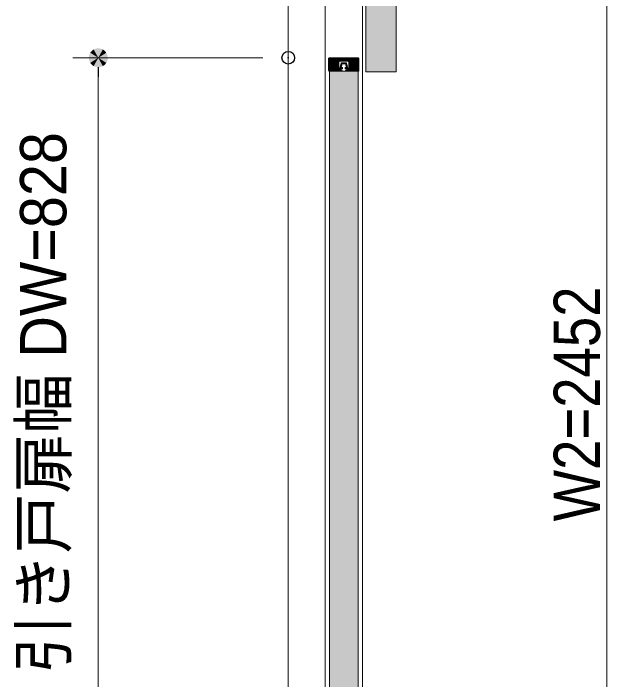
# Model space of a CAD drawing. Units: millimetres, scale not verified. Extents: x -9094 to 9094, y -4567 to 4567.
# Drawn here: x 1364 to 2069, y 1676 to 2467 of the extents above; entities that cross this region are included whole.
import ezdxf
from ezdxf.enums import TextEntityAlignment as Align

# ---------------------------------------------------------------- set-up
doc = ezdxf.new("R2010")
doc.units = ezdxf.units.MM
doc.header["$LTSCALE"] = 30
doc.header["$PDMODE"] = 32
doc.header["$PDSIZE"] = 15
for name, color, linetype, lineweight in [('0-1_2寸法-1', 7, 'Continuous', 15), ('0-2_0', 7, 'Continuous', 25), ('0-5_3一般', 254, 'Continuous', 20)]:
    doc.layers.add(name, color=color, linetype=linetype, lineweight=lineweight)
doc.layers.add('0-3_Defpoints', color=7, linetype='Continuous')
doc.styles.add('ＭＳ Ｐゴシック', font='')
doc.styles.get('ＭＳ Ｐゴシック').set_extended_font_data('MS PGothic')

# ---------------------------------------------------------------- blocks, each defined once
blk = doc.blocks.new('_Dot')
at = {"layer": '0-2_0'}
blk.add_line((-15, 0), (-30, 0), dxfattribs=at)
for points in [[(0, 0), (-10.93, 10.27), (-9.56, 11.56)], [(0, 0), (-9.56, 11.56), (-8.04, 12.66)], [(0, 0), (-8.04, 12.66), (-6.39, 13.57)], [(0, 0), (-6.39, 13.57), (-4.64, 14.27)], [(0, 0), (-4.64, 14.27), (-2.81, 14.73)], [(0, 0), (-2.81, 14.73), (-0.94, 14.97)], [(0, 0), (-0.94, 14.97), (0.94, 14.97)], [(0, 0), (0.94, 14.97), (2.81, 14.73)], [(0, 0), (2.81, 14.73), (4.64, 14.27)], [(0, 0), (4.64, 14.27), (6.39, 13.57)], [(0, 0), (6.39, 13.57), (8.04, 12.66)], [(0, 0), (8.04, 12.66), (9.56, 11.56)], [(0, 0), (9.56, 11.56), (10.93, 10.27)], [(0, 0), (-15, 0), (-14.88, 1.88)], [(0, 0), (-14.88, -1.88), (-15, 0)], [(0, 0), (-14.88, 1.88), (-14.53, 3.73)], [(0, 0), (-14.53, -3.73), (-14.88, -1.88)], [(0, 0), (-14.53, 3.73), (-13.95, 5.52)], [(0, 0), (-13.95, -5.52), (-14.53, -3.73)], [(0, 0), (-13.95, 5.52), (-13.14, 7.23)], [(0, 0), (-13.14, -7.23), (-13.95, -5.52)], [(0, 0), (-13.14, 7.23), (-12.14, 8.82)], [(0, 0), (-12.14, -8.82), (-13.14, -7.23)], [(0, 0), (-12.14, 8.82), (-10.93, 10.27)], [(0, 0), (-10.93, -10.27), (-12.14, -8.82)], [(0, 0), (-9.56, -11.56), (-10.93, -10.27)], [(0, 0), (-8.04, -12.66), (-9.56, -11.56)], [(0, 0), (-6.39, -13.57), (-8.04, -12.66)], [(0, 0), (-4.64, -14.27), (-6.39, -13.57)], [(0, 0), (-2.81, -14.73), (-4.64, -14.27)], [(0, 0), (-0.94, -14.97), (-2.81, -14.73)], [(0, 0), (0.94, -14.97), (-0.94, -14.97)], [(0, 0), (10.93, 10.27), (12.14, 8.82)], [(0, 0), (12.14, 8.82), (13.14, 7.23)], [(0, 0), (13.14, 7.23), (13.95, 5.52)], [(0, 0), (13.95, 5.52), (14.53, 3.73)], [(0, 0), (14.53, 3.73), (14.88, 1.88)], [(0, 0), (14.88, 1.88), (15, 0)], [(0, 0), (2.81, -14.73), (0.94, -14.97)], [(0, 0), (4.64, -14.27), (2.81, -14.73)], [(0, 0), (6.39, -13.57), (4.64, -14.27)], [(0, 0), (8.04, -12.66), (6.39, -13.57)], [(0, 0), (9.56, -11.56), (8.04, -12.66)], [(0, 0), (10.93, -10.27), (9.56, -11.56)], [(0, 0), (12.14, -8.82), (10.93, -10.27)], [(0, 0), (13.14, -7.23), (12.14, -8.82)], [(0, 0), (13.95, -5.52), (13.14, -7.23)], [(0, 0), (14.53, -3.73), (13.95, -5.52)], [(0, 0), (14.88, -1.88), (14.53, -3.73)], [(0, 0), (15, 0), (14.88, -1.88)]]:
    blk.add_solid(points, dxfattribs=at)
blk = doc.blocks.new('グループ-35')
at = {"layer": '0-5_3一般', "lineweight": 18}
for p, q in [((133037, 72058), (133059, 72058)), ((133037, 71982), (133075, 71982)), ((133063, 72062), (133063, 72082)), ((133071, 72090), (133079, 72090)), ((133083, 71974), (133083, 71966)), ((133087, 72082), (133087, 72062)), ((133193, 72082), (133193, 72062)), ((133197, 71974), (133197, 71966)), ((133209, 72090), (133201, 72090)), ((133243, 71982), (133205, 71982)), ((133217, 72062), (133217, 72082)), ((133243, 72058), (133221, 72058))]:
    blk.add_line(p, q, dxfattribs=at)
at = {"layer": '0-5_3一般', "color": 7, "lineweight": 15}
for p, q in [((133037, 72058), (133059, 72058)), ((133059, 72034), (133037, 72034)), ((133037, 71982), (133075, 71982)), ((133075, 71958), (133037, 71958)), ((133063, 72062), (133063, 72082)), ((133071, 72090), (133079, 72090)), ((133083, 71974), (133083, 71966)), ((133087, 72082), (133087, 72062)), ((133193, 72082), (133193, 72062)), ((133197, 71974), (133197, 71966)), ((133209, 72090), (133201, 72090)), ((133243, 71982), (133205, 71982)), ((133205, 71958), (133243, 71958)), ((133217, 72062), (133217, 72082)), ((133243, 72058), (133221, 72058)), ((133221, 72034), (133243, 72034))]:
    blk.add_line(p, q, dxfattribs=at)
at = {"layer": '0-5_3一般'}
for p, q in [((133086, 72055), (133037, 72055)), ((133083.8, 72049), (133037, 72049)), ((133079.5, 72043), (133037, 72043)), ((133071.6, 72037), (133037, 72037)), ((133081.2, 71979), (133037, 71979)), ((133083, 71973), (133037, 71973)), ((133083, 71967), (133037, 71967)), ((133081.2, 71961), (133037, 71961)), ((133086.9, 72061), (133062.9, 72061)), ((133087, 72079), (133063, 72079)), ((133087, 72073), (133063, 72073)), ((133087, 72067), (133063, 72067)), ((133086.4, 72085), (133063.6, 72085)), ((133217, 72079), (133193, 72079)), ((133217, 72073), (133193, 72073)), ((133217, 72067), (133193, 72067)), ((133217.1, 72061), (133193.1, 72061)), ((133216.4, 72085), (133193.6, 72085)), ((133243, 72055), (133194, 72055)), ((133243, 72049), (133196.2, 72049)), ((133243, 71973), (133197, 71973)), ((133243, 71967), (133197, 71967)), ((133243, 71979), (133198.8, 71979)), ((133243, 71961), (133198.8, 71961)), ((133243, 72043), (133200.5, 72043)), ((133243, 72037), (133208.4, 72037))]:
    blk.add_line(p, q, dxfattribs=at)
at = {"layer": '0-5_3一般', "color": 7, "lineweight": 15}
blk.add_lwpolyline([(132993, 72030), (132993, 71994), (132917, 71994), (132917, 71966), (132980, 71958), (133037, 71958), (133037, 72058), (133082, 72226), (133198, 72226), (133243, 72058), (133243, 71958), (133300, 71958), (133363, 71966), (133363, 71994), (133287, 71994), (133287, 72030), (133305, 72030), (133305, 72046), (133281.3, 72069.7), (133230.8, 72258), (133049.2, 72258), (132998.7, 72069.7), (132975, 72046), (132975, 72030)], close=True, dxfattribs=at)
at = {"layer": '0-5_3一般', "lineweight": 18}
for points in [[(133059, 72034), (133037, 72034), (133037, 72058)], [(133075, 71958), (133037, 71958), (133037, 71982)], [(133205, 71958), (133243, 71958), (133243, 71982)], [(133221, 72034), (133243, 72034), (133243, 72058)]]:
    blk.add_lwpolyline(points, dxfattribs=at)
for centre, radius, start, end in [((133059, 72062), 4, 270, 360), ((133059, 72062), 28, 270, 360), ((133071, 72082), 8, 90, 180), ((133075, 71974), 8, 0, 90), ((133075, 71966), 8, 270, 360), ((133079, 72082), 8, 0, 90), ((133201, 72082), 8, 90, 180), ((133221, 72062), 28, 180, 270), ((133205, 71974), 8, 90, 180), ((133205, 71966), 8, 180, 270), ((133209, 72082), 8, 0, 90), ((133221, 72062), 4, 180, 270)]:
    blk.add_arc(centre, radius, start, end, dxfattribs=at)
at = {"layer": '0-5_3一般', "color": 7, "lineweight": 15}
for centre, radius, start, end in [((133059, 72062), 4, 270, 0), ((133059, 72062), 28, 270, 0), ((133071, 72082), 8, 90, 180), ((133075, 71974), 8, 0, 90), ((133075, 71966), 8, 270, 0), ((133079, 72082), 8, 0, 90), ((133201, 72082), 8, 90, 180), ((133221, 72062), 28, 180, 270), ((133205, 71974), 8, 90, 180), ((133205, 71966), 8, 180, 270), ((133209, 72082), 8, 0, 90), ((133221, 72062), 4, 180, 270)]:
    blk.add_arc(centre, radius, start, end, dxfattribs=at)
at = {"layer": '0-5_3一般'}
for points in [[(133049.2, 72258), (132993, 72030), (132998.7, 72069.7)], [(133049.2, 72258), (132993, 71994), (132993, 72030)], [(133049.2, 72258), (133037, 72058), (132993, 71994)], [(133049.2, 72258), (133082, 72226), (133037, 72058)], [(133230.8, 72258), (133082, 72226), (133049.2, 72258)], [(133230.8, 72258), (133198, 72226), (133082, 72226)], [(133281.3, 72069.7), (133198, 72226), (133230.8, 72258)], [(133281.3, 72069.7), (133243, 72058), (133198, 72226)], [(132993, 71994), (132917, 71966), (132917, 71994)], [(132993, 71994), (132980, 71958), (132917, 71966)], [(132998.7, 72069.7), (132975, 72030), (132975, 72046)], [(132998.7, 72069.7), (132993, 72030), (132975, 72030)], [(132993, 71994), (133037, 71958), (132980, 71958)], [(132993, 71994), (133037, 72058), (133037, 71958)], [(133287, 72030), (133243, 72058), (133281.3, 72069.7)], [(133287, 71994), (133243, 72058), (133287, 72030)], [(133300, 71958), (133243, 72058), (133287, 71994)], [(133243, 71958), (133243, 72058), (133300, 71958)], [(133305, 72030), (133281.3, 72069.7), (133305, 72046)], [(133287, 72030), (133281.3, 72069.7), (133305, 72030)], [(133363, 71966), (133287, 71994), (133363, 71994)], [(133300, 71958), (133287, 71994), (133363, 71966)]]:
    blk.add_solid(points, dxfattribs=at)
blk = doc.blocks.new('グループ-36')
at = {"layer": '0-5_3一般', "lineweight": 18}
for p, q in [((132600, 71988), (132600, 72408)), ((133680, 72408), (133680, 71988)), ((132885, 72366), (132690, 72366)), ((132915, 72060), (132915, 72336)), ((133260, 72318), (133020, 72318)), ((133365, 72060), (133365, 72336)), ((133395, 72366), (133590, 72366))]:
    blk.add_line(p, q, dxfattribs=at)
at = {"layer": '0-5_3一般', "color": 7, "lineweight": 15}
for p, q in [((132600, 71988), (132600, 72408)), ((133680, 72408), (133680, 71988)), ((132885, 72366), (132690, 72366)), ((132915, 72060), (132915, 72336)), ((133260, 72318), (133020, 72318)), ((133365, 72060), (133365, 72336)), ((133395, 72366), (133590, 72366))]:
    blk.add_line(p, q, dxfattribs=at)
at = {"layer": '0-5_3一般'}
for p, q in [((132657, 72411), (132600.2, 72411)), ((132657, 72417), (132601.4, 72417)), ((132657, 72423), (132604.1, 72423)), ((132657, 72429), (132608.6, 72429)), ((132657, 72435), (132617, 72435)), ((133663, 72435), (133623, 72435)), ((133671.4, 72429), (133623, 72429)), ((133675.9, 72423), (133623, 72423)), ((133678.6, 72417), (133623, 72417)), ((133679.8, 72411), (133623, 72411)), ((132773.5, 72405), (132600, 72405)), ((132779.5, 72399), (132600, 72399)), ((133680, 72393), (132600, 72393)), ((133680, 72387), (132600, 72387)), ((133680, 72381), (132600, 72381)), ((133680, 72375), (132600, 72375)), ((133680, 72369), (132600, 72369)), ((133680, 72363), (132600, 72363)), ((133680, 72357), (132600, 72357)), ((133680, 72351), (132600, 72351)), ((133680, 72345), (132600, 72345)), ((133680, 72339), (132600, 72339)), ((133680, 72333), (132600, 72333)), ((133680, 72327), (132600, 72327)), ((133680, 72321), (132600, 72321)), ((133001.3, 72315), (132600, 72315)), ((132988.7, 72309), (132600, 72309)), ((132980.6, 72303), (132600, 72303)), ((132974.6, 72297), (132600, 72297)), ((132970.1, 72291), (132600, 72291)), ((132966.4, 72285), (132600, 72285)), ((132964, 72279), (132600, 72279)), ((132962.1, 72273), (132600, 72273)), ((132960.7, 72267), (132600, 72267)), ((132960.2, 72261), (132600, 72261)), ((132960, 72255), (132600, 72255)), ((132960, 72249), (132600, 72249)), ((132960, 72243), (132600, 72243)), ((132960, 72237), (132600, 72237)), ((132960, 72231), (132600, 72231)), ((132960, 72225), (132600, 72225)), ((132960, 72219), (132600, 72219)), ((132960, 72213), (132600, 72213)), ((132960, 72207), (132600, 72207)), ((132960, 72201), (132600, 72201)), ((132960, 72195), (132600, 72195)), ((132960, 72189), (132600, 72189)), ((132960, 72183), (132600, 72183)), ((132960, 72177), (132600, 72177)), ((132960, 72171), (132600, 72171)), ((132915, 72336), (132660, 72336)), ((132915, 72330), (132660, 72330)), ((132915, 72324), (132660, 72324)), ((132915, 72318), (132660, 72318)), ((132915, 72312), (132660, 72312)), ((132915, 72306), (132660, 72306)), ((132915, 72300), (132660, 72300)), ((132914.3, 72342), (132660.7, 72342)), ((132912.4, 72348), (132662.6, 72348)), ((132909, 72354), (132666, 72354)), ((132915, 72294), (132666, 72294)), ((132903, 72360), (132672, 72360)), ((132915, 72288), (132672, 72288)), ((132915, 72282), (132672, 72282)), ((132915, 72276), (132672, 72276)), ((132915, 72270), (132672, 72270)), ((132915, 72264), (132672, 72264)), ((132915, 72258), (132672, 72258)), ((132915, 72252), (132672, 72252)), ((132915, 72246), (132672, 72246)), ((132915, 72240), (132672, 72240)), ((132915, 72234), (132672, 72234)), ((132915, 72228), (132672, 72228)), ((132915, 72222), (132672, 72222)), ((132915, 72216), (132672, 72216)), ((132915, 72210), (132672, 72210)), ((132915, 72204), (132672, 72204)), ((132915, 72198), (132672, 72198)), ((132915, 72192), (132672, 72192)), ((132915, 72186), (132672, 72186)), ((132915, 72180), (132672, 72180)), ((132915, 72174), (132672, 72174)), ((132915, 72168), (132672, 72168)), ((132885, 72366), (132690, 72366)), ((132808.5, 72405), (132785.5, 72405)), ((133465.5, 72399), (132814.5, 72399)), ((133459.5, 72405), (132820.5, 72405)), ((133680, 72315), (133278.7, 72315)), ((133680, 72309), (133291.3, 72309)), ((133680, 72303), (133299.4, 72303)), ((133680, 72297), (133305.4, 72297)), ((133680, 72291), (133309.9, 72291)), ((133680, 72285), (133313.6, 72285)), ((133680, 72279), (133316, 72279)), ((133680, 72273), (133317.9, 72273)), ((133680, 72267), (133319.3, 72267)), ((133680, 72261), (133319.8, 72261)), ((133680, 72255), (133320, 72255)), ((133680, 72249), (133320, 72249)), ((133680, 72243), (133320, 72243)), ((133680, 72237), (133320, 72237)), ((133680, 72231), (133320, 72231)), ((133680, 72225), (133320, 72225)), ((133680, 72219), (133320, 72219)), ((133680, 72213), (133320, 72213)), ((133680, 72207), (133320, 72207)), ((133680, 72201), (133320, 72201)), ((133680, 72195), (133320, 72195)), ((133680, 72189), (133320, 72189)), ((133680, 72183), (133320, 72183)), ((133680, 72177), (133320, 72177)), ((133680, 72171), (133320, 72171)), ((133620, 72336), (133365, 72336)), ((133620, 72330), (133365, 72330)), ((133620, 72324), (133365, 72324)), ((133620, 72318), (133365, 72318)), ((133620, 72312), (133365, 72312)), ((133620, 72306), (133365, 72306)), ((133620, 72300), (133365, 72300)), ((133614, 72294), (133365, 72294)), ((133608, 72288), (133365, 72288)), ((133608, 72282), (133365, 72282)), ((133608, 72276), (133365, 72276)), ((133608, 72270), (133365, 72270)), ((133608, 72264), (133365, 72264)), ((133608, 72258), (133365, 72258)), ((133608, 72252), (133365, 72252)), ((133608, 72246), (133365, 72246)), ((133608, 72240), (133365, 72240)), ((133608, 72234), (133365, 72234)), ((133608, 72228), (133365, 72228)), ((133608, 72222), (133365, 72222)), ((133608, 72216), (133365, 72216)), ((133608, 72210), (133365, 72210)), ((133608, 72204), (133365, 72204)), ((133608, 72198), (133365, 72198)), ((133608, 72192), (133365, 72192)), ((133608, 72186), (133365, 72186)), ((133608, 72180), (133365, 72180)), ((133608, 72174), (133365, 72174)), ((133608, 72168), (133365, 72168)), ((133619.3, 72342), (133365.7, 72342)), ((133617.4, 72348), (133367.6, 72348)), ((133614, 72354), (133371, 72354)), ((133608, 72360), (133377, 72360)), ((133590, 72366), (133395, 72366)), ((133494.5, 72405), (133471.5, 72405)), ((133680, 72399), (133500.5, 72399)), ((133680, 72405), (133506.5, 72405)), ((132960, 72165), (132600, 72165)), ((132960, 72159), (132600, 72159)), ((132960, 72153), (132600, 72153)), ((132960, 72147), (132600, 72147)), ((132960, 72141), (132600, 72141)), ((132960, 72135), (132600, 72135)), ((132960, 72129), (132600, 72129)), ((132960, 72123), (132600, 72123)), ((132960, 72117), (132600, 72117)), ((132960, 72111), (132600, 72111)), ((132960, 72105), (132600, 72105)), ((132960, 72099), (132600, 72099)), ((132960, 72093), (132600, 72093)), ((132960, 72087), (132600, 72087)), ((132960, 72081), (132600, 72081)), ((132960, 72075), (132600, 72075)), ((132960, 72069), (132600, 72069)), ((132960, 72063), (132600, 72063)), ((132960, 72057), (132600, 72057)), ((132960, 72051), (132600, 72051)), ((132960, 72045), (132600, 72045)), ((132960, 72039), (132600, 72039)), ((132960, 72033), (132600, 72033)), ((132987, 72027), (132600, 72027)), ((132987, 72021), (132600, 72021)), ((132987, 72015), (132600, 72015)), ((132987, 72009), (132600, 72009)), ((132987, 72003), (132600, 72003)), ((132987, 71997), (132600, 71997)), ((132915, 71991), (132600, 71991)), ((132915, 71985), (132600.2, 71985)), ((132915, 71979), (132601.4, 71979)), ((132915, 71973), (132604.1, 71973)), ((132915, 71967), (132608.6, 71967)), ((132915, 71961), (132617, 71961)), ((132915, 72096), (132660, 72096)), ((132915, 72090), (132660, 72090)), ((132915, 72084), (132660, 72084)), ((132915, 72078), (132660, 72078)), ((132915, 72072), (132660, 72072)), ((132915, 72066), (132660, 72066)), ((132915, 72060), (132660, 72060)), ((132914.3, 72054), (132660.7, 72054)), ((132912.4, 72048), (132662.6, 72048)), ((132915, 72102), (132666, 72102)), ((132909, 72042), (132666, 72042)), ((132915, 72162), (132672, 72162)), ((132915, 72156), (132672, 72156)), ((132915, 72150), (132672, 72150)), ((132915, 72144), (132672, 72144)), ((132915, 72138), (132672, 72138)), ((132915, 72132), (132672, 72132)), ((132915, 72126), (132672, 72126)), ((132915, 72120), (132672, 72120)), ((132915, 72114), (132672, 72114)), ((132915, 72108), (132672, 72108)), ((132903, 72036), (132672, 72036)), ((132788.5, 72030), (132770.5, 72030)), ((132782.5, 72024), (132776.5, 72024)), ((132823.5, 72030), (132805.5, 72030)), ((132817.5, 72024), (132811.5, 72024)), ((133680, 72027), (133293, 72027)), ((133680, 72021), (133293, 72021)), ((133680, 72015), (133293, 72015)), ((133680, 72009), (133293, 72009)), ((133680, 72003), (133293, 72003)), ((133680, 71997), (133293, 71997)), ((133680, 72165), (133320, 72165)), ((133680, 72159), (133320, 72159)), ((133680, 72153), (133320, 72153)), ((133680, 72147), (133320, 72147)), ((133680, 72141), (133320, 72141)), ((133680, 72135), (133320, 72135)), ((133680, 72129), (133320, 72129)), ((133680, 72123), (133320, 72123)), ((133680, 72117), (133320, 72117)), ((133680, 72111), (133320, 72111)), ((133680, 72105), (133320, 72105)), ((133680, 72099), (133320, 72099)), ((133680, 72093), (133320, 72093)), ((133680, 72087), (133320, 72087)), ((133680, 72081), (133320, 72081)), ((133680, 72075), (133320, 72075)), ((133680, 72069), (133320, 72069)), ((133680, 72063), (133320, 72063)), ((133680, 72057), (133320, 72057)), ((133680, 72051), (133320, 72051)), ((133680, 72045), (133320, 72045)), ((133680, 72039), (133320, 72039)), ((133680, 72033), (133320, 72033)), ((133608, 72162), (133365, 72162)), ((133608, 72156), (133365, 72156)), ((133608, 72150), (133365, 72150)), ((133608, 72144), (133365, 72144)), ((133608, 72138), (133365, 72138)), ((133608, 72132), (133365, 72132)), ((133608, 72126), (133365, 72126)), ((133608, 72120), (133365, 72120)), ((133608, 72114), (133365, 72114)), ((133608, 72108), (133365, 72108)), ((133614, 72102), (133365, 72102)), ((133620, 72096), (133365, 72096)), ((133620, 72090), (133365, 72090)), ((133620, 72084), (133365, 72084)), ((133620, 72078), (133365, 72078)), ((133620, 72072), (133365, 72072)), ((133620, 72066), (133365, 72066)), ((133620, 72060), (133365, 72060)), ((133680, 71991), (133365, 71991)), ((133679.8, 71985), (133365, 71985)), ((133678.6, 71979), (133365, 71979)), ((133675.9, 71973), (133365, 71973)), ((133671.4, 71967), (133365, 71967)), ((133663, 71961), (133365, 71961)), ((133619.3, 72054), (133365.7, 72054)), ((133617.4, 72048), (133367.6, 72048)), ((133614, 72042), (133371, 72042)), ((133608, 72036), (133377, 72036)), ((133474.5, 72030), (133456.5, 72030)), ((133468.5, 72024), (133462.5, 72024)), ((133509.5, 72030), (133491.5, 72030)), ((133503.5, 72024), (133497.5, 72024))]:
    blk.add_line(p, q, dxfattribs=at)
at = {"layer": '0-5_3一般', "lineweight": 18}
for points in [[(132630, 72438), (132657, 72438), (132657, 72408), (132770.5, 72408)], [(132770.5, 72408), (132779.5, 72399), (132788.5, 72408), (132805.5, 72408), (132814.5, 72399), (132823.5, 72408), (133456.5, 72408), (133465.5, 72399), (133474.5, 72408), (133491.5, 72408), (133500.5, 72399), (133509.5, 72408), (133623, 72408), (133623, 72438), (133650, 72438)], [(132960, 72258), (132960, 72030), (132987, 72030), (132987, 71994), (132915, 71994), (132915, 71958), (132630, 71958)], [(132660, 72336), (132660, 72300), (132672, 72288), (132672, 72108), (132660, 72096), (132660, 72060)], [(133650, 71958), (133365, 71958), (133365, 71994), (133293, 71994), (133293, 72030), (133320, 72030), (133320, 72258)], [(133620, 72336), (133620, 72300), (133608, 72288), (133608, 72108), (133620, 72096), (133620, 72060)], [(132690, 72030), (132770.5, 72030), (132779.5, 72021), (132788.5, 72030), (132805.5, 72030), (132814.5, 72021), (132823.5, 72030), (132885, 72030)], [(133590, 72030), (133509.5, 72030), (133500.5, 72021), (133491.5, 72030), (133474.5, 72030), (133465.5, 72021), (133456.5, 72030), (133395, 72030)]]:
    blk.add_lwpolyline(points, dxfattribs=at)
at = {"layer": '0-5_3一般', "color": 7, "lineweight": 15}
for points in [[(132630, 72438), (132657, 72438), (132657, 72408), (132770.5, 72408)], [(132770.5, 72408), (132779.5, 72399), (132788.5, 72408), (132805.5, 72408), (132814.5, 72399), (132823.5, 72408), (133456.5, 72408), (133465.5, 72399), (133474.5, 72408), (133491.5, 72408), (133500.5, 72399), (133509.5, 72408), (133623, 72408), (133623, 72438), (133650, 72438)], [(132960, 72258), (132960, 72030), (132987, 72030), (132987, 71994), (132915, 71994), (132915, 71958), (132630, 71958)], [(132660, 72336), (132660, 72300), (132672, 72288), (132672, 72108), (132660, 72096), (132660, 72060)], [(133650, 71958), (133365, 71958), (133365, 71994), (133293, 71994), (133293, 72030), (133320, 72030), (133320, 72258)], [(133620, 72336), (133620, 72300), (133608, 72288), (133608, 72108), (133620, 72096), (133620, 72060)], [(132690, 72030), (132770.5, 72030), (132779.5, 72021), (132788.5, 72030), (132805.5, 72030), (132814.5, 72021), (132823.5, 72030), (132885, 72030)], [(133590, 72030), (133509.5, 72030), (133500.5, 72021), (133491.5, 72030), (133474.5, 72030), (133465.5, 72021), (133456.5, 72030), (133395, 72030)]]:
    blk.add_lwpolyline(points, dxfattribs=at)
blk.add_lwpolyline([(132664, 72408), (132664, 72441), (133616, 72441), (133616, 72408)], close=True, dxfattribs=at)
at = {"layer": '0-5_3一般', "lineweight": 18}
for centre, radius, start, end in [((132630, 72408), 30, 90, 180), ((133650, 72408), 30, 360, 90), ((132690, 72336), 30, 90, 180), ((132885, 72336), 30, 0, 90), ((133020, 72258), 60, 90, 180), ((133260, 72258), 60, 360, 90), ((133395, 72336), 30, 90, 180), ((133590, 72336), 30, 0, 90), ((132630, 71988), 30, 180, 270), ((132690, 72060), 30, 180, 270), ((132885, 72060), 30, 270, 0), ((133395, 72060), 30, 180, 270), ((133590, 72060), 30, 270, 0), ((133650, 71988), 30, 270, 0)]:
    blk.add_arc(centre, radius, start, end, dxfattribs=at)
at = {"layer": '0-5_3一般', "color": 7, "lineweight": 15}
for centre, radius, start, end in [((132630, 72408), 30, 90, 180), ((133650, 72408), 30, 0, 90), ((132690, 72336), 30, 90, 180), ((132885, 72336), 30, 0, 90), ((133020, 72258), 60, 90, 180), ((133260, 72258), 60, 0, 90), ((133395, 72336), 30, 90, 180), ((133590, 72336), 30, 0, 90), ((132630, 71988), 30, 180, 270), ((132690, 72060), 30, 180, 270), ((132885, 72060), 30, 270, 0), ((133395, 72060), 30, 180, 270), ((133590, 72060), 30, 270, 0), ((133650, 71988), 30, 270, 0)]:
    blk.add_arc(centre, radius, start, end, dxfattribs=at)
at = {"layer": '0-5_3一般'}
blk.add_solid([(132664, 72408), (133616, 72408), (132664, 72441), (133616, 72441)], dxfattribs=at)
blk = doc.blocks.new('グループ-37')
at = {"layer": '0-5_3一般', "color": 7, "lineweight": 15}
blk.add_line((133650, 71958), (132630, 71958), dxfattribs=at)
at = {"layer": '0-5_3一般'}
for name in ['グループ-36', 'グループ-35']:
    blk.add_blockref(name, (0, 0), dxfattribs=at)
blk = doc.blocks.new('グループ-41')
at = {"layer": '0-5_3一般', "color": 7, "lineweight": 15}
blk.add_lwpolyline([(133650, 71958), (133650, 48078), (132630, 48078), (132630, 71958)], close=True, dxfattribs=at)
at = {"layer": '0-5_3一般'}
blk.add_solid([(133650, 71958), (132630, 71958), (133650, 48078), (132630, 48078)], dxfattribs=at)
blk.add_blockref('グループ-37', (0, 0), dxfattribs=at)
blk = doc.blocks.new('グループ-49')
at = {"layer": '0-5_3一般', "color": 7, "lineweight": 15}
for points in [[(132480, 96795), (132480, 23235), (131160, 23235), (131160, 96795)], [(133800, 96795), (133800, 23235), (132480, 23235), (132480, 96795)], [(135000, 96795), (135000, 71940), (133920, 71940), (133920, 96795)]]:
    blk.add_lwpolyline(points, close=True, dxfattribs=at)
at = {"layer": '0-5_3一般', "color": 8}
blk.add_solid([(135000, 96795), (133920, 96795), (135000, 71940), (133920, 71940)], dxfattribs=at)
at = {"layer": '0-5_3一般'}
blk.add_blockref('グループ-41', (0, 0), dxfattribs=at)
blk = doc.blocks.new('グループ-65')
at = {"layer": '0-5_3一般'}
blk.add_blockref('グループ-49', (0, 0), dxfattribs=at)

msp = doc.modelspace()

# ---------------------------------------------------------------- linework, layer by layer
at = {"layer": '0-1_2寸法-1'}
for p, q in [((2068.75, 797.01), (2068.75, 3203.99)), ((1660.75, 2414.6), (1435.25, 2414.6)), ((1465.25, 2392.09), (1465.25, 1609.11))]:
    msp.add_line(p, q, dxfattribs=at)
at = {"layer": '0-3_Defpoints'}
msp.add_point((1690.75, 2414.6), dxfattribs=at)

# ---------------------------------------------------------------- block references
at = {"layer": '0-1_2寸法-1', "xscale": 0.7503418, "yscale": 0.7503418, "rotation": 90}
msp.add_blockref('_Dot', (1465.25, 2414.6), dxfattribs=at)
at = {"layer": '0-5_3一般', "xscale": 0.03333333, "yscale": 0.03333333}
msp.add_blockref('グループ-65', (-2681.25, 0), dxfattribs=at)

# ---------------------------------------------------------------- texts
at = {"layer": '0-1_2寸法-1', "style": 'ＭＳ Ｐゴシック'}
for s, width, p in [('引き戸扉幅 DW=828', 0.95, (1443.86, 1683.3)), ('W2=2452', 0.9, (2077.33, 1864.06))]:
    msp.add_text(s, height=54.99, rotation=90, dxfattribs=dict(at, width=width)).set_placement(p, align=Align.BOTTOM_LEFT)

doc.saveas('drawing.dxf')
